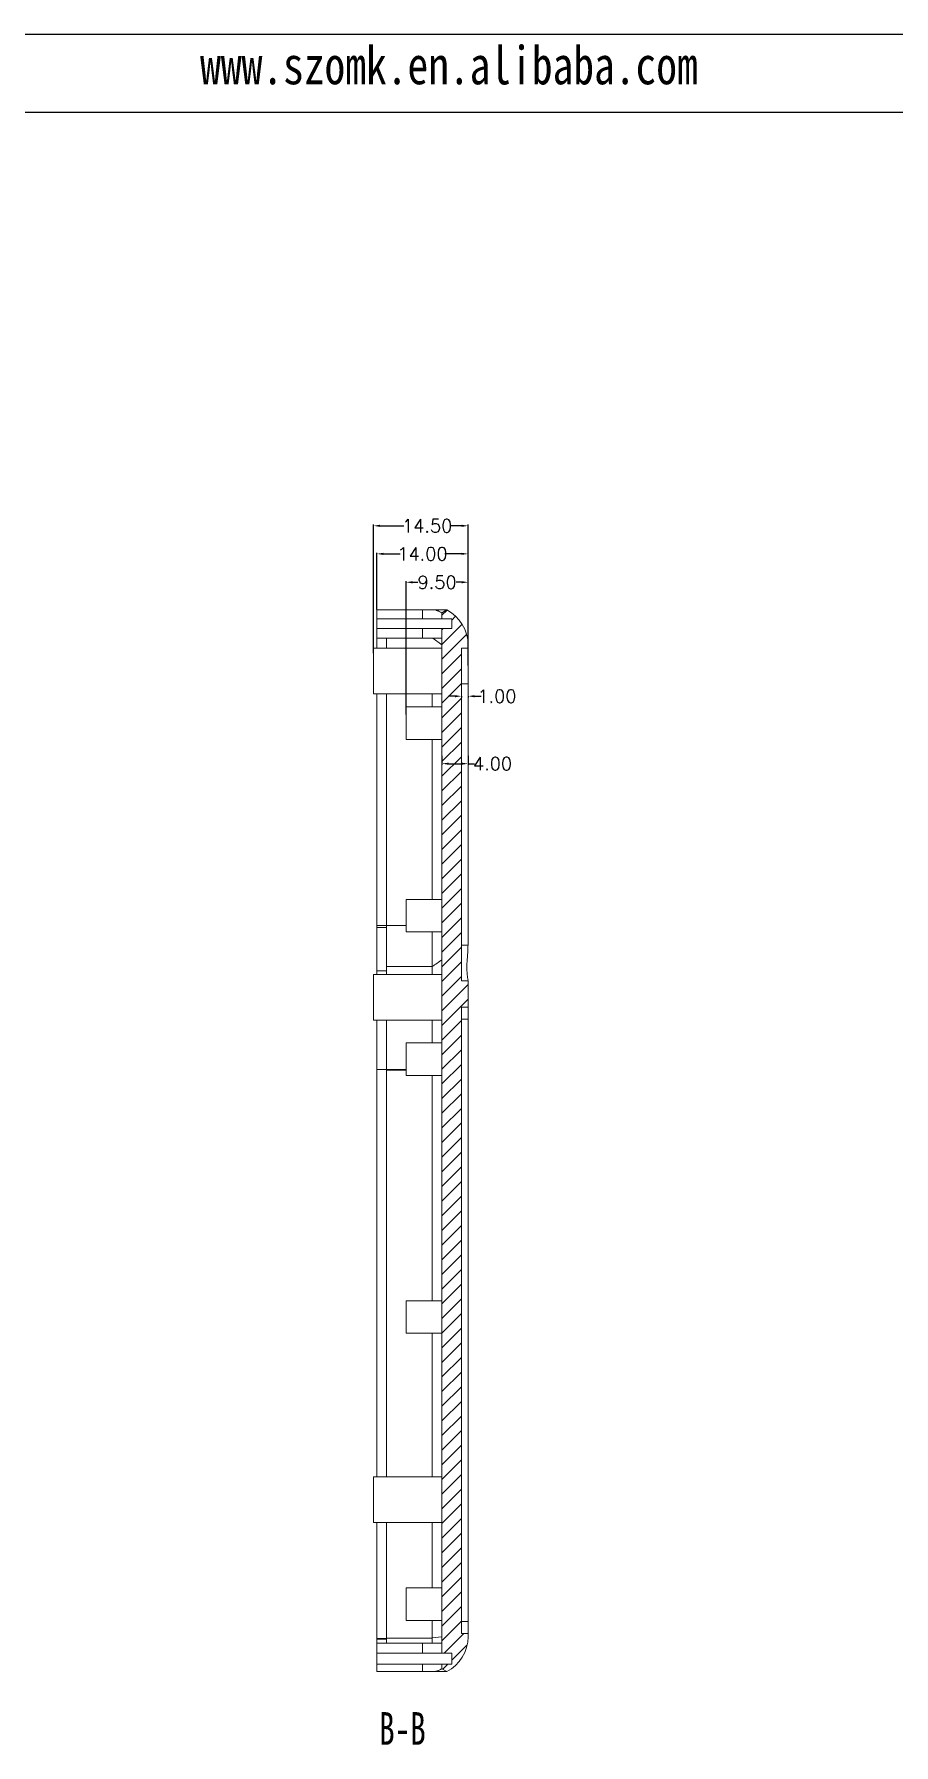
# Model space of a CAD drawing. Header units: inches. Extents: x 1209 to 3085, y 1126 to 1627.
# Drawn here: x 1552.3 to 1684, y 1365.2 to 1627.3 of the extents above; entities that cross this region are included whole.
import ezdxf

# ---------------------------------------------------------------- set-up
doc = ezdxf.new("R2010")
doc.units = ezdxf.units.IN
doc.header["$LTSCALE"] = 15
doc.layers.add('文字', color=81, linetype='Continuous')
doc.styles.add('SLDTEXTSTYLE6', font='TXT', dxfattribs={"width": 0.7})
doc.styles.get("Standard").update_dxf_attribs({"font": 'txt', "bigfont": 'gbcbig.shx'})
doc.styles.add('宋体', font='', dxfattribs={"width": 0.8, "height": 3.5})
doc.styles.get('宋体').set_extended_font_data('SimSun')
doc.dimstyles.new('2.5', dxfattribs={"dimtxt": 2, "dimasz": 1, "dimexe": 0.18, "dimexo": 0.0625, "dimgap": 0.09, "dimtad": 0, "dimtih": 1, "dimtoh": 1, "dimzin": 0, "dimdsep": 46, "dimtxsty": 'Standard', "dimcen": 1, "dimadec": 0, "dimazin": 2, "dimtfac": 1, "dimtofl": 0, "dimtmove": 0, "dimatfit": 3, "dimfxl": 1, "dimtolj": 1, "dimtzin": 0, "dimarcsym": 0})

# ---------------------------------------------------------------- blocks, each defined once
blk = doc.blocks.new('*D184')
at = {"color": 0, "lineweight": -2, "transparency": 16777216}
for p, q in [((1604.75, 1539.14), (1604.75, 1547.85)), ((1605.75, 1547.67), (1608.32, 1547.67)), ((1617.75, 1547.67), (1615.17, 1547.67)), ((1618.75, 1533.29), (1618.75, 1547.85))]:
    blk.add_line(p, q, dxfattribs=at)
at = {"color": 0, "transparency": 16777216}
for points in [[(1605.75, 1547.84), (1605.75, 1547.51), (1604.75, 1547.67)], [(1617.75, 1547.84), (1617.75, 1547.51), (1618.75, 1547.67)]]:
    blk.add_solid(points, dxfattribs=at)
at = {"layer": 'Defpoints', "color": 0, "transparency": 16777216}
for p in [(1604.75, 1547.67), (1604.75, 1539.07), (1618.75, 1533.23)]:
    blk.add_point(p, dxfattribs=at)
at = {"color": 0, "transparency": 16777216, "insert": (1611.75, 1547.67), "char_height": 2, "attachment_point": 5}
blk.add_mtext('\\A1;14.00', dxfattribs=at)
blk = doc.blocks.new('*D185')
at = {"color": 0, "lineweight": -2, "transparency": 16777216}
for p, q in [((1604.25, 1532.44), (1604.25, 1552.15)), ((1605.25, 1551.97), (1608.89, 1551.97)), ((1617.75, 1551.97), (1616.07, 1551.97)), ((1618.75, 1530.54), (1618.75, 1552.15))]:
    blk.add_line(p, q, dxfattribs=at)
at = {"color": 0, "transparency": 16777216}
for points in [[(1605.25, 1552.14), (1605.25, 1551.8), (1604.25, 1551.97)], [(1617.75, 1552.14), (1617.75, 1551.8), (1618.75, 1551.97)]]:
    blk.add_solid(points, dxfattribs=at)
at = {"layer": 'Defpoints', "color": 0, "transparency": 16777216}
for p in [(1604.25, 1551.97), (1604.25, 1532.38), (1618.75, 1530.48)]:
    blk.add_point(p, dxfattribs=at)
at = {"color": 0, "transparency": 16777216, "insert": (1612.48, 1551.97), "char_height": 2, "attachment_point": 5}
blk.add_mtext('\\A1;14.50', dxfattribs=at)
blk = doc.blocks.new('*D186')
at = {"color": 0, "lineweight": -2, "transparency": 16777216}
for p, q in [((1616.75, 1525.86), (1615.75, 1525.86)), ((1617.75, 1525.84), (1617.75, 1525.68)), ((1618.75, 1525.84), (1618.75, 1525.68)), ((1619.75, 1525.86), (1620.75, 1525.86))]:
    blk.add_line(p, q, dxfattribs=at)
at = {"color": 0, "transparency": 16777216}
for points in [[(1616.75, 1526.02), (1616.75, 1525.69), (1617.75, 1525.86)], [(1619.75, 1526.02), (1619.75, 1525.69), (1618.75, 1525.86)]]:
    blk.add_solid(points, dxfattribs=at)
at = {"layer": 'Defpoints', "color": 0, "transparency": 16777216}
for p in [(1617.75, 1525.9), (1618.75, 1525.9), (1618.75, 1525.86)]:
    blk.add_point(p, dxfattribs=at)
at = {"color": 0, "transparency": 16777216, "insert": (1623.17, 1525.86), "char_height": 2, "attachment_point": 5}
blk.add_mtext('\\A1;1.00', dxfattribs=at)
blk = doc.blocks.new('*D187')
at = {"color": 0, "lineweight": -2, "transparency": 16777216}
for p, q in [((1609.25, 1523.04), (1609.25, 1543.5)), ((1610.25, 1543.32), (1611.07, 1543.32)), ((1617.75, 1543.32), (1616.92, 1543.32)), ((1618.75, 1532.07), (1618.75, 1543.5))]:
    blk.add_line(p, q, dxfattribs=at)
at = {"color": 0, "transparency": 16777216}
for points in [[(1610.25, 1543.49), (1610.25, 1543.15), (1609.25, 1543.32)], [(1617.75, 1543.49), (1617.75, 1543.15), (1618.75, 1543.32)]]:
    blk.add_solid(points, dxfattribs=at)
at = {"layer": 'Defpoints', "color": 0, "transparency": 16777216}
for p in [(1609.25, 1543.32), (1618.75, 1532.01), (1609.25, 1522.98)]:
    blk.add_point(p, dxfattribs=at)
at = {"color": 0, "transparency": 16777216, "insert": (1614, 1543.32), "char_height": 2, "attachment_point": 5}
blk.add_mtext('\\A1;9.50', dxfattribs=at)
blk = doc.blocks.new('*D205')
at = {"color": 0, "lineweight": -2, "transparency": 16777216}
for p, q in [((1614.75, 1516.74), (1614.75, 1515.34)), ((1615.75, 1515.52), (1617.75, 1515.52)), ((1618.75, 1516.74), (1618.75, 1515.34)), ((1618.75, 1515.52), (1619.75, 1515.52))]:
    blk.add_line(p, q, dxfattribs=at)
at = {"color": 0, "transparency": 16777216}
for points in [[(1615.75, 1515.68), (1615.75, 1515.35), (1614.75, 1515.52)], [(1617.75, 1515.68), (1617.75, 1515.35), (1618.75, 1515.52)]]:
    blk.add_solid(points, dxfattribs=at)
at = {"layer": 'Defpoints', "color": 0, "transparency": 16777216}
for p in [(1614.75, 1516.8), (1618.75, 1516.8), (1618.75, 1515.52)]:
    blk.add_point(p, dxfattribs=at)
at = {"color": 0, "transparency": 16777216, "insert": (1622.5, 1515.52), "char_height": 2, "attachment_point": 5}
blk.add_mtext('\\A1;4.00', dxfattribs=at)

msp = doc.modelspace()

# ---------------------------------------------------------------- hatches: boundary and pattern name
at = {"linetype": 'Continuous', "lineweight": 0}
h = msp.add_hatch(dxfattribs=at)
h.set_pattern_fill('ANSI31', color=4, scale=0.5, style=0)
h.set_pattern_definition([(45, (51.7726, 0), (-1.122532, 1.122532), [])])
edge = h.paths.add_edge_path(flags=0)
edge.add_line((1614.748, 1537.73), (1616.248, 1537.73))
edge.add_line((1616.248, 1537.73), (1616.248, 1536.23))
edge.add_line((1616.248, 1536.23), (1614.748, 1536.23))
edge.add_line((1614.748, 1536.23), (1614.748, 1379.23))
edge.add_line((1614.748, 1379.23), (1616.248, 1379.23))
edge.add_line((1616.248, 1379.23), (1616.248, 1377.53))
edge.add_line((1616.248, 1377.53), (1614.748, 1377.53))
edge.add_line((1614.748, 1377.53), (1614.748, 1376.831))
edge.add_line((1614.748, 1376.831), (1615.475, 1376.386))
edge.add_arc((1612.748, 1381.73), 6, 297.03569, 360)
edge.add_line((1618.748, 1381.73), (1618.748, 1382.23))
edge.add_line((1618.748, 1382.23), (1617.748, 1382.23))
edge.add_line((1617.748, 1382.23), (1617.748, 1478.23))
edge.add_line((1617.748, 1478.23), (1618.748, 1478.23))
edge.add_line((1618.748, 1478.23), (1618.748, 1482.23))
edge.add_line((1618.748, 1482.23), (1617.748, 1482.23))
edge.add_line((1617.748, 1482.23), (1617.748, 1533.23))
edge.add_line((1617.748, 1533.23), (1618.748, 1533.23))
edge.add_line((1618.748, 1533.23), (1618.748, 1533.73))
edge.add_arc((1612.748, 1533.73), 6, 0, 62.96431)
edge.add_line((1615.475, 1539.075), (1614.748, 1538.629))
edge.add_line((1614.748, 1538.629), (1614.748, 1537.73))

# ---------------------------------------------------------------- linework, layer by layer
for p, q in [((1209.355, 1627.302), (1918.824, 1627.302)), ((1227.713, 1615.358), (1906.881, 1615.358))]:
    msp.add_line(p, q)
at = {"color": 7, "linetype": 'Continuous', "lineweight": 15}
for p, q in [((1604.748, 1539.075), (1604.748, 1537.73)), ((1611.748, 1539.075), (1604.748, 1539.075)), ((1611.748, 1537.73), (1611.748, 1539.075)), ((1613.713, 1539.075), (1611.748, 1539.075)), ((1615.475, 1539.075), (1614.748, 1538.629)), ((1604.748, 1537.73), (1611.748, 1537.73)), ((1604.748, 1537.73), (1604.748, 1536.23)), ((1604.748, 1536.23), (1604.748, 1534.73)), ((1611.748, 1536.23), (1604.748, 1536.23)), ((1614.748, 1537.73), (1611.748, 1537.73)), ((1611.748, 1534.73), (1611.748, 1536.23)), ((1611.748, 1536.23), (1614.748, 1536.23)), ((1614.748, 1538.629), (1614.748, 1537.73)), ((1616.248, 1537.73), (1614.748, 1537.73)), ((1614.748, 1536.23), (1616.248, 1536.23)), ((1614.748, 1536.23), (1614.748, 1379.23)), ((1616.248, 1537.73), (1616.248, 1536.23)), ((1611.748, 1534.73), (1604.748, 1534.73)), ((1604.748, 1534.73), (1604.748, 1533.23)), ((1606.248, 1533.23), (1606.248, 1534.73)), ((1614.748, 1534.73), (1611.748, 1534.73)), ((1613.337, 1534.73), (1614.748, 1533.756)), ((1618.748, 1533.73), (1618.748, 1533.23)), ((1614.748, 1533.23), (1604.248, 1533.23)), ((1604.248, 1529.73), (1604.248, 1533.23)), ((1618.748, 1533.23), (1617.748, 1533.23)), ((1617.748, 1482.23), (1617.748, 1533.23)), ((1618.748, 1527.73), (1618.748, 1533.23)), ((1604.248, 1526.23), (1604.248, 1529.73)), ((1604.248, 1526.23), (1614.748, 1526.23)), ((1604.748, 1490.727), (1604.748, 1526.23)), ((1606.248, 1490.73), (1606.248, 1526.23)), ((1613.248, 1524.23), (1613.248, 1526.23)), ((1617.748, 1527.73), (1618.748, 1527.73)), ((1618.748, 1488.332), (1618.748, 1527.73)), ((1614.748, 1524.23), (1609.248, 1524.23)), ((1609.248, 1521.73), (1609.248, 1524.23)), ((1609.248, 1519.23), (1609.248, 1521.73)), ((1609.248, 1519.23), (1614.748, 1519.23)), ((1613.248, 1494.731), (1613.248, 1519.23)), ((1614.748, 1494.731), (1609.248, 1494.731)), ((1609.248, 1492.231), (1609.248, 1494.731)), ((1609.248, 1489.731), (1609.248, 1492.231)), ((1606.248, 1490.727), (1604.748, 1490.727)), ((1604.748, 1490.417), (1604.748, 1490.727)), ((1606.248, 1490.417), (1604.748, 1490.417)), ((1609.248, 1490.73), (1606.248, 1490.73)), ((1609.248, 1489.731), (1614.748, 1489.731)), ((1617.748, 1487.73), (1618.742, 1487.73)), ((1606.248, 1483.79), (1604.748, 1483.79)), ((1604.748, 1483.79), (1604.748, 1483.777)), ((1606.248, 1483.777), (1604.748, 1483.777)), ((1604.748, 1483.23), (1604.748, 1483.777)), ((1613.248, 1484.446), (1606.248, 1484.446)), ((1606.248, 1483.23), (1606.248, 1484.446)), ((1613.248, 1483.23), (1613.248, 1484.444)), ((1614.748, 1483.23), (1604.248, 1483.23)), ((1604.248, 1479.73), (1604.248, 1483.23)), ((1617.748, 1482.23), (1618.748, 1482.23)), ((1618.748, 1482.23), (1618.748, 1478.23)), ((1604.248, 1476.23), (1604.248, 1479.73)), ((1604.248, 1476.23), (1614.748, 1476.23)), ((1604.748, 1468.639), (1604.748, 1476.23)), ((1606.248, 1468.635), (1606.248, 1476.23)), ((1613.248, 1472.73), (1613.248, 1476.23)), ((1618.748, 1478.23), (1617.748, 1478.23)), ((1617.748, 1478.23), (1617.748, 1382.23)), ((1617.748, 1476.386), (1618.748, 1476.386)), ((1618.748, 1476.386), (1618.748, 1478.23)), ((1614.748, 1472.73), (1609.248, 1472.73)), ((1609.248, 1470.23), (1609.248, 1472.73)), ((1606.248, 1468.639), (1604.748, 1468.639)), ((1609.248, 1468.635), (1606.248, 1468.635)), ((1606.248, 1468.559), (1606.248, 1468.635)), ((1609.248, 1468.559), (1606.248, 1468.559)), ((1609.248, 1467.73), (1609.248, 1470.23)), ((1609.248, 1467.73), (1614.748, 1467.73)), ((1614.748, 1433.23), (1609.248, 1433.23)), ((1609.248, 1430.73), (1609.248, 1433.23)), ((1609.248, 1428.23), (1609.248, 1430.73)), ((1609.248, 1428.23), (1614.748, 1428.23)), ((1614.748, 1406.23), (1604.248, 1406.23)), ((1604.248, 1402.73), (1604.248, 1406.23)), ((1604.248, 1399.23), (1604.248, 1402.73)), ((1604.248, 1399.23), (1614.748, 1399.23)), ((1614.748, 1389.23), (1609.248, 1389.23)), ((1609.248, 1386.73), (1609.248, 1389.23)), ((1609.248, 1384.23), (1609.248, 1386.73)), ((1609.248, 1384.23), (1614.748, 1384.23)), ((1613.248, 1381.532), (1613.248, 1384.23)), ((1617.748, 1384.074), (1618.748, 1384.074)), ((1618.748, 1382.23), (1618.748, 1384.074)), ((1606.248, 1381.453), (1604.748, 1381.453)), ((1604.748, 1381.453), (1604.748, 1381.358)), ((1606.248, 1380.73), (1606.248, 1381.532)), ((1613.248, 1381.532), (1606.248, 1381.532)), ((1613.248, 1381.541), (1614.747, 1381.736)), ((1613.248, 1380.73), (1613.248, 1381.532)), ((1617.748, 1382.23), (1618.748, 1382.23)), ((1618.748, 1382.23), (1618.748, 1381.73)), ((1606.248, 1381.358), (1604.748, 1381.358)), ((1604.748, 1381.358), (1604.748, 1380.801)), ((1604.748, 1380.73), (1604.748, 1379.23)), ((1611.748, 1380.73), (1604.748, 1380.73)), ((1604.748, 1379.23), (1611.748, 1379.23)), ((1604.748, 1379.23), (1604.748, 1377.53)), ((1611.748, 1379.23), (1611.748, 1380.73)), ((1611.748, 1380.73), (1614.748, 1380.73)), ((1614.748, 1379.23), (1611.748, 1379.23)), ((1616.248, 1379.23), (1614.748, 1379.23)), ((1616.248, 1379.23), (1616.248, 1377.53)), ((1604.748, 1377.53), (1604.748, 1376.386)), ((1611.748, 1377.53), (1604.748, 1377.53)), ((1604.748, 1376.386), (1611.748, 1376.386)), ((1611.748, 1376.386), (1611.748, 1377.53)), ((1611.748, 1377.53), (1614.748, 1377.53)), ((1611.748, 1376.386), (1613.713, 1376.386)), ((1614.748, 1377.53), (1616.248, 1377.53)), ((1614.748, 1377.53), (1614.748, 1376.831)), ((1614.748, 1376.831), (1615.475, 1376.386))]:
    msp.add_line(p, q, dxfattribs=at)
for centre, start, end in [((1612.748, 1533.73), 0, 62.96431), ((1612.748, 1381.73), 297.03569, 0)]:
    msp.add_arc(centre, 6, start, end, dxfattribs=at)
for points, knots in [([(1614.748, 1538.629), (1614.747, 1538.629), (1614.745, 1538.629), (1614.733, 1538.636), (1614.713, 1538.648), (1614.684, 1538.666), (1614.644, 1538.689), (1614.572, 1538.729), (1614.429, 1538.807), (1614.221, 1538.901), (1614.009, 1538.981), (1613.862, 1539.031), (1613.762, 1539.06), (1613.715, 1539.074)], [0, 0, 0, 0, 0.05672, 0.1155083, 0.176433, 0.2395554, 0.3049305, 0.372608, 0.5290026, 0.7465134, 0.8412402, 0.9257345, 1, 1, 1, 1]), ([(1613.717, 1539.075), (1613.932, 1539.075), (1614.139, 1539.075), (1614.531, 1539.075), (1614.712, 1539.075), (1614.955, 1539.075), (1615.031, 1539.075), (1615.17, 1539.075), (1615.233, 1539.075), (1615.393, 1539.075), (1615.462, 1539.075), (1615.474, 1539.075)], [0, 0, 0, 0, 0.25, 0.25, 0.5, 0.5, 0.625, 0.625, 0.75, 0.75, 1, 1, 1, 1]), ([(1613.248, 1484.446), (1613.248, 1484.899), (1613.248, 1485.804), (1613.248, 1487.335), (1613.248, 1488.649), (1613.248, 1489.478), (1613.248, 1489.731)], [0, 0, 0, 0, 0.2897719, 0.5789246, 0.8711985, 1, 1, 1, 1]), ([(1618.644, 1485.844), (1618.668, 1486.145), (1618.689, 1486.458), (1618.722, 1487.088), (1618.735, 1487.407), (1618.742, 1487.73)], [0, 0, 0, 0, 0.5, 0.5, 1, 1, 1, 1]), ([(1618.748, 1482.339), (1618.748, 1482.431), (1618.718, 1482.585), (1618.666, 1482.892), (1618.648, 1483.008), (1618.614, 1483.266), (1618.599, 1483.409), (1618.563, 1483.866), (1618.555, 1484.213), (1618.579, 1484.991), (1618.609, 1485.405), (1618.644, 1485.844)], [0, 0, 0, 0, 0.25, 0.25, 0.375, 0.375, 0.5, 0.5, 0.75, 0.75, 1, 1, 1, 1]), ([(1618.748, 1476.386), (1618.748, 1466.517), (1618.748, 1456.657), (1618.748, 1439.566), (1618.748, 1432.34), (1618.748, 1421.494), (1618.748, 1417.881), (1618.748, 1410.655), (1618.748, 1407.042), (1618.748, 1396.973), (1618.748, 1390.524), (1618.748, 1384.074)], [0.0266032, 0.0266032, 0.0266032, 0.0266032, 0.3682481, 0.3682481, 0.6182481, 0.6182481, 0.7432481, 0.7432481, 0.8682481, 0.8682481, 1.0916449, 1.0916449, 1.0916449, 1.0916449]), ([(1604.748, 1406.23), (1604.748, 1410.169), (1604.748, 1418.181), (1604.748, 1430.473), (1604.748, 1443.081), (1604.748, 1455.866), (1604.748, 1464.382), (1604.748, 1468.639)], [0, 0, 0, 0, 0.1891971, 0.3848691, 0.5898887, 0.7949446, 1, 1, 1, 1]), ([(1606.248, 1406.23), (1606.248, 1409.292), (1606.248, 1416.414), (1606.248, 1427.616), (1606.248, 1440.544), (1606.248, 1454.192), (1606.248, 1463.768), (1606.248, 1468.559)], [0, 0, 0, 0, 0.1472766, 0.3426665, 0.5382269, 0.7689873, 1, 1, 1, 1]), ([(1613.248, 1433.23), (1613.248, 1436.295), (1613.248, 1443.723), (1613.248, 1455.22), (1613.248, 1463.651), (1613.248, 1467.73)], [0, 0, 0, 0, 0.26611541, 0.64489603, 1, 1, 1, 1]), ([(1613.248, 1406.23), (1613.248, 1409.582), (1613.248, 1416.911), (1613.248, 1424.248), (1613.248, 1428.23)], [0, 0, 0, 0, 0.4572702, 1, 1, 1, 1]), ([(1604.748, 1381.453), (1604.748, 1385.514), (1604.748, 1391.435), (1604.748, 1397.366), (1604.748, 1399.23)], [0, 0, 0, 0, 0.6857555, 1, 1, 1, 1]), ([(1606.248, 1381.532), (1606.248, 1385.395), (1606.248, 1391.291), (1606.248, 1397.195), (1606.248, 1399.23)], [0, 0, 0, 0, 0.6551749, 1, 1, 1, 1]), ([(1613.248, 1389.23), (1613.248, 1390.114), (1613.248, 1393.445), (1613.248, 1396.78), (1613.248, 1399.23)], [0, 0, 0, 0, 0.2653627, 1, 1, 1, 1]), ([(1613.715, 1376.387), (1613.75, 1376.397), (1613.823, 1376.418), (1613.931, 1376.453), (1614.044, 1376.492), (1614.231, 1376.564), (1614.429, 1376.653), (1614.583, 1376.737), (1614.667, 1376.785), (1614.715, 1376.813), (1614.743, 1376.83), (1614.746, 1376.831), (1614.748, 1376.831)], [0, 0, 0, 0, 0.054745, 0.1152485, 0.1815126, 0.2535388, 0.4710103, 0.6274433, 0.7280501, 0.8235524, 0.9141314, 1, 1, 1, 1]), ([(1615.474, 1376.386), (1615.468, 1376.386), (1615.448, 1376.386), (1615.385, 1376.386), (1615.341, 1376.386), (1615.182, 1376.386), (1615.04, 1376.386), (1614.713, 1376.386), (1614.529, 1376.386), (1614.139, 1376.386), (1613.932, 1376.386), (1613.717, 1376.386)], [0, 0, 0, 0, 0.125, 0.125, 0.25, 0.25, 0.5, 0.5, 0.75, 0.75, 1, 1, 1, 1])]:
    msp.add_open_spline(points, degree=3, knots=knots, dxfattribs=at)
for points in [[(1604.748, 1490.417), (1604.748, 1487.881), (1604.748, 1485.659), (1604.748, 1483.79)], [(1606.248, 1484.446), (1606.248, 1486.214), (1606.248, 1488.309), (1606.248, 1490.73)], [(1618.742, 1487.73), (1618.744, 1487.831), (1618.747, 1488.031), (1618.748, 1488.232), (1618.748, 1488.332)], [(1614.747, 1485.466), (1614.247, 1485.119), (1613.747, 1484.773), (1613.248, 1484.428)]]:
    msp.add_open_spline(points, degree=3, dxfattribs=at)

# ---------------------------------------------------------------- texts
at = {"color": 7, "linetype": 'Continuous', "insert": (1605.117, 1370.175), "char_height": 5, "attachment_point": 1, "style": 'SLDTEXTSTYLE6'}
msp.add_mtext('B-B', dxfattribs=at)
at = {"layer": '文字', "color": 0, "insert": (1577.679, 1625.472), "char_height": 5.83926, "width": 102.59015, "attachment_point": 1, "style": '宋体'}
msp.add_mtext('www.szomk.en.alibaba.com', dxfattribs=at)

# ---------------------------------------------------------------- dimensions: what is measured, and where the dimension line sits
for base, p1, p2, picture, middle in [((1604.248, 1551.971), (1618.748, 1530.48), (1604.248, 1532.378), '*D185', (1612.478, 1551.971)), ((1604.748, 1547.673), (1618.748, 1533.23), (1604.748, 1539.075), '*D184', (1611.748, 1547.673)), ((1609.248, 1543.319), (1618.748, 1532.006), (1609.248, 1522.98), '*D187', (1613.998, 1543.319))]:
    dim = msp.add_linear_dim(base=base, p1=p1, p2=p2, dimstyle='2.5')
    dim.commit()
    dim.dimension.update_dxf_attribs({"geometry": picture, "text_midpoint": middle, "dimtype": 160})
for base, p1, p2, picture, middle in [((1618.748, 1525.855), (1617.748, 1525.9), (1618.748, 1525.9), '*D186', (1623.171, 1525.855)), ((1618.748, 1515.515), (1614.748, 1516.803), (1618.748, 1516.803), '*D205', (1622.504, 1515.515))]:
    dim = msp.add_linear_dim(base=base, p1=p1, p2=p2, dimstyle='2.5')
    dim.commit()
    dim.dimension.update_dxf_attribs({"geometry": picture, "text_midpoint": middle})

doc.saveas('drawing.dxf')
